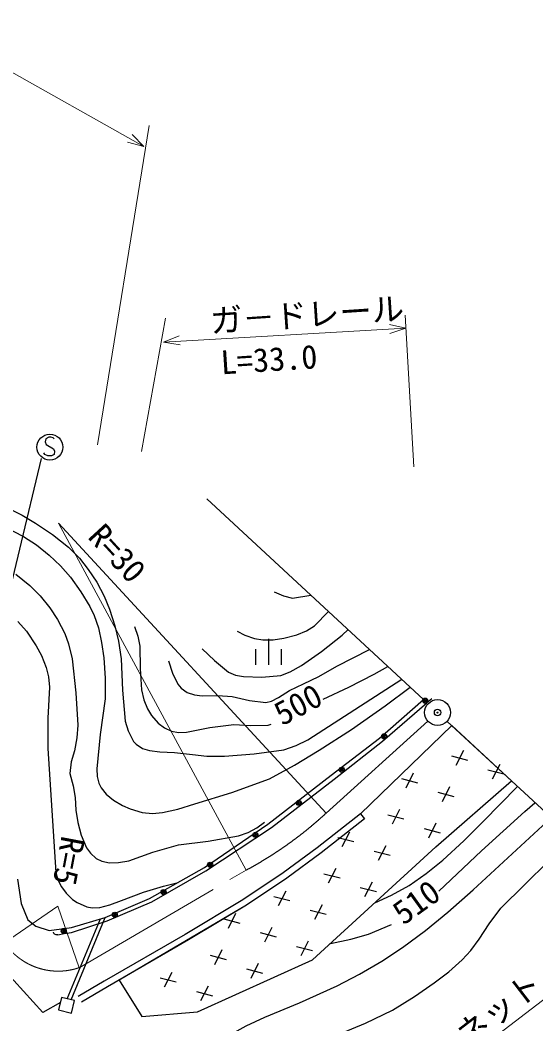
# Model space of a CAD drawing. Units: millimetres, scale not verified. Extents: x 40000 to 680000, y 20000 to 380000.
# Drawn here: x 426719 to 466565, y 239350 to 316928 of the extents above; entities that cross this region are included whole.
import ezdxf
from ezdxf.enums import TextEntityAlignment as Align

# ---------------------------------------------------------------- set-up
doc = ezdxf.new("R2010")
doc.units = ezdxf.units.MM
doc.header["$LTSCALE"] = 1000
doc.header["$PDMODE"] = 32
doc.header["$PDSIZE"] = 500
doc.linetypes.add('CHAIN', pattern=[18.5, 12, -1.5, 3.5, -1.5])
for name, color, linetype, lineweight in [('M-BGD', 7, 'Continuous', 25), ('M-BGD-EXST', 7, 'Continuous', 25), ('M-BMK', 2, 'CHAIN', 13), ('M-BMK-OTRS', 5, 'Continuous', 25), ('M-BMK-SRVR', 3, 'Continuous', 25), ('M-STR-HTXT', 7, 'Continuous', 13)]:
    doc.layers.add(name, color=color, linetype=linetype, lineweight=lineweight)
doc.layers.add('M-OTRS', color=6, linetype='Continuous')
doc.styles.add('ＭＳ ゴシック', font='')
doc.styles.get('ＭＳ ゴシック').set_extended_font_data('MS Gothic')

msp = doc.modelspace()

# ---------------------------------------------------------------- linework, layer by layer
at = {"layer": 'M-BGD'}
for p, q in [((445899, 269108), (445899, 267108)), ((444899, 268309), (444898, 267108)), ((446899, 268308), (446899, 267108)), ((454476, 261437), (457886, 264416)), ((454724, 261204), (458141, 264177)), ((458141, 264179), (458519, 264507)), ((460060, 262401), (453019, 255599)), ((464677, 258126), (460060, 262401)), ((450737, 258564), (454476, 261437)), ((450969, 258268), (454724, 261204)), ((460048, 260057), (461289, 259739)), ((460960, 260468), (460377, 259327)), ((463766, 259407), (463183, 258266)), ((445856, 254787), (450737, 258564)), ((457092, 258723), (456510, 257582)), ((462854, 258995), (464095, 258678)), ((446131, 254537), (450969, 258268)), ((456181, 258312), (457421, 257994)), ((458844, 253041), (464677, 258126)), ((459898, 257662), (459316, 256521)), ((458987, 257250), (460228, 256933)), ((453019, 255599), (449674, 252963)), ((453019, 255599), (453329, 255207)), ((455120, 255505), (456360, 255187)), ((456031, 255917), (455449, 254776)), ((440964, 251442), (445856, 254787)), ((441076, 251192), (446131, 254537)), ((453329, 255207), (449976, 252565)), ((453329, 255207), (449976, 252565)), ((458837, 254856), (458255, 253715)), ((451252, 253760), (452493, 253442)), ((452164, 254172), (451581, 253031)), ((457926, 254444), (459166, 254126)), ((449674, 252963), (447037, 251035)), ((449319, 244305), (458844, 253041)), ((454970, 253110), (454388, 251970)), ((449976, 252565), (447324, 250625)), ((449976, 252565), (447324, 250625)), ((454059, 252699), (455299, 252381)), ((436713, 249041), (440964, 251442)), ((451103, 251365), (450520, 250225)), ((436888, 248785), (441076, 251192)), ((447037, 251035), (443927, 248949)), ((447324, 250625), (444196, 248527)), ((447324, 250625), (444196, 248527)), ((450191, 250954), (451432, 250636)), ((426520, 250538), (426796, 248649)), ((452997, 249893), (454238, 249575)), ((453909, 250304), (453326, 249164)), ((433289, 247585), (436713, 249041)), ((446324, 249209), (447564, 248891)), ((447235, 249620), (446653, 248480)), ((426796, 248649), (427307, 247389)), ((433446, 247317), (436888, 248785)), ((444196, 248527), (434362, 242735)), ((443927, 248949), (439480, 246273)), ((444196, 248527), (439734, 245842)), ((450042, 248559), (449459, 247419)), ((430362, 241292), (432918, 247473)), ((430657, 241220), (433289, 247585)), ((430692, 246799), (433289, 247585)), ((443368, 247875), (442786, 246735)), ((449130, 248148), (450371, 247830)), ((427307, 247389), (427937, 246917)), ((427937, 246917), (428960, 246563)), ((428960, 246563), (430692, 246799)), ((430678, 246427), (433446, 247317)), ((442457, 247464), (443697, 247146)), ((446174, 246814), (445592, 245674)), ((429298, 246412), (429293, 246441)), ((429317, 246364), (429298, 246412)), ((429356, 246310), (429317, 246364)), ((429393, 246276), (429356, 246310)), ((429437, 246253), (429393, 246276)), ((429502, 246234), (429437, 246253)), ((429553, 246233), (429502, 246234)), ((429631, 246247), (429553, 246233)), ((429631, 246247), (430124, 246332)), ((430124, 246331), (430678, 246427)), ((439480, 246273), (433222, 242653)), ((445263, 246403), (446503, 246085)), ((439734, 245842), (433476, 242222)), ((448069, 245342), (449310, 245024)), ((448980, 245753), (448398, 244612)), ((441395, 244658), (442636, 244340)), ((442307, 245069), (441724, 243929)), ((440424, 240291), (449319, 244305)), ((444202, 243597), (445442, 243279)), ((445113, 244008), (444531, 242867)), ((428469, 240231), (425488, 243542)), ((437528, 242913), (438769, 242595)), ((438440, 243324), (437857, 242183)), ((433222, 242653), (431215, 241472)), ((433476, 242222), (431468, 241041)), ((434362, 242735), (436134, 239937)), ((441246, 242263), (440663, 241122)), ((429927, 241399), (429689, 240428)), ((430932, 241152), (429927, 241399)), ((440334, 241852), (441575, 241534)), ((429832, 241010), (428469, 240231)), ((430694, 240181), (430932, 241152)), ((429689, 240428), (430694, 240181)), ((436134, 239937), (440424, 240291))]:
    msp.add_line(p, q, dxfattribs=at)
for points in [[(425943, 279142), (426889, 278675), (427911, 278045), (429221, 277167), (430460, 276196), (431298, 275338), (431985, 274481), (432647, 273477), (433211, 272416), (433629, 271412), (434041, 270113), (434315, 268940), (434526, 267555), (434618, 265139), (434834, 262753), (435080, 261991), (435490, 261188), (435683, 260965), (436187, 260641), (436705, 260476), (437504, 260379), (438638, 260331), (440027, 260161), (441144, 260055), (442521, 260048), (444788, 260233), (447100, 260526), (448043, 260865), (448952, 261302), (456197, 265981)], [(425551, 277762), (426972, 277018), (427979, 276364), (428975, 275584), (429848, 274758), (430607, 273888), (431418, 272746), (432108, 271603), (432442, 270912), (432766, 269966), (433020, 268825), (433177, 267635), (433285, 266069), (433285, 264468), (432909, 261722), (432657, 259073), (432677, 258465), (432797, 257945), (432975, 257590), (433356, 257117), (433935, 256638), (434625, 256232), (435212, 255963), (436146, 255686), (436946, 255621), (437724, 255682), (438895, 255946), (440209, 256355), (443067, 257247), (445994, 258287), (447927, 259340), (449825, 260498), (452314, 262116), (454925, 263944), (456863, 265363)], [(426393, 274112), (427479, 273228), (428258, 272431), (429010, 271494), (429618, 270595), (430177, 269535), (430461, 268735), (430731, 267562), (431014, 264926), (431172, 262451), (431111, 261456), (430923, 260466), (430661, 259614), (430550, 258715), (430830, 257756), (430984, 256861), (431028, 255858), (431169, 254910), (431441, 253944), (431855, 252962), (432148, 252542), (432602, 252141), (433037, 251920), (433625, 251797), (434328, 251813), (435115, 251962), (436961, 252614), (438952, 253188), (441239, 253474), (443597, 253878), (444349, 254154), (444999, 254513), (445586, 254939)], [(446342, 272732), (447079, 272425), (447759, 272248), (449172, 272493)], [(443500, 269712), (444077, 269401), (444832, 269129), (445475, 269028), (446276, 269044), (447089, 269162), (448105, 269431), (448850, 269741), (449450, 270112), (450551, 271215)], [(426552, 270453), (427204, 269691), (427971, 268582), (428375, 267831), (428739, 266893), (428908, 266175), (428979, 265383), (428863, 262978), (428869, 260647), (429470, 251055), (429642, 250490), (429912, 249953), (430266, 249460), (430763, 248976), (431127, 248723), (431870, 248400), (432281, 248323), (432873, 248344), (433654, 248542), (434559, 248886), (436248, 249520), (437786, 249996), (438922, 250289)], [(435551, 270068), (435815, 269308), (435977, 268539), (435993, 266826), (436110, 265165), (436288, 264384), (436555, 263706), (436864, 263189), (437386, 262599), (437877, 262232), (438424, 261982), (438962, 261881), (439563, 261892), (441378, 262249), (443229, 262493), (444548, 262416), (445883, 262445), (446102, 262503)], [(440791, 268336), (441732, 267423), (442805, 266537), (443365, 266306), (443981, 266193), (445388, 266147), (446859, 266265), (447585, 266559), (448457, 267054), (450014, 268140), (451604, 269397), (452049, 269826)], [(438171, 267404), (438480, 266455), (438896, 265611), (439149, 265302), (439617, 264969), (440194, 264774), (440794, 264707), (441993, 264743), (443095, 264644), (444439, 264347), (445697, 264198), (446139, 264303), (446675, 264571), (447540, 265108), (448620, 265639), (449803, 266210), (451191, 267009), (453711, 268285)], [(450138, 264457), (452121, 265365), (454062, 266372), (455135, 266966)], [(454123, 248712), (455401, 249289), (456774, 250044), (458083, 250968), (459365, 252010), (460994, 253489), (462495, 254991), (465135, 257702)], [(459072, 249609), (462351, 252731), (465697, 255769), (466492, 256446)], [(426743, 229303), (427934, 230372), (429246, 231408), (430257, 232056), (431222, 232546), (433447, 233453), (435747, 234513), (439313, 236434), (442790, 238423), (444192, 239194), (445615, 239861), (448300, 240974), (451213, 242299), (452945, 243196), (454672, 244207), (456267, 245255), (458041, 246558), (459772, 247976), (461709, 249711), (467745, 255285)], [(430042, 228194), (431656, 228996), (433174, 229641), (436017, 230604), (438925, 231698), (441115, 232628), (443462, 233747), (445389, 234871), (447455, 236200), (449221, 237330), (451300, 238531), (453399, 239400), (455489, 240401), (457188, 241464), (458697, 242521), (459828, 243372), (460877, 244303), (461548, 245037), (462185, 245913), (462943, 247093), (463850, 248297), (469391, 253761)], [(450692, 245564), (452261, 245889), (453638, 246274), (455412, 247025)]]:
    msp.add_lwpolyline(points, dxfattribs=at)
for centre, major_axis in [((458010, 264328), (0, 200)), ((458010, 264328), (0, 120)), ((458010, 264328), (0, 40)), ((454850, 261579), (0, 200)), ((454850, 261579), (0, 120)), ((454850, 261579), (0, 40)), ((451570, 258991), (0, 200)), ((451570, 258991), (0, 120)), ((451570, 258991), (0, 40)), ((448258, 256430), (0, 200)), ((448258, 256430), (0, 120)), ((448258, 256430), (0, 40)), ((444896, 253960), (0, 200)), ((444896, 253960), (0, 120)), ((444896, 253960), (0, 40)), ((441403, 251648), (0, 200)), ((441403, 251648), (0, 120)), ((441403, 251648), (0, 40)), ((437799, 249540), (0, 200)), ((437799, 249540), (0, 120)), ((437799, 249540), (0, 40)), ((434029, 247783), (0, 200)), ((434029, 247783), (0, 120)), ((434029, 247783), (0, 40)), ((430090, 246528), (0, 200)), ((430090, 246528), (0, 120)), ((430090, 246528), (0, 40))]:
    msp.add_ellipse(centre, major_axis=major_axis, ratio=0.999996, dxfattribs=at)
at = {"layer": 'M-BGD-EXST'}
for p, q in [((428702, 284566), (428662, 284326)), ((428662, 284326), (428742, 284126)), ((428942, 284686), (428702, 284566)), ((428742, 284126), (429302, 283806)), ((429102, 284686), (428942, 284686)), ((429262, 284646), (429102, 284686)), ((429342, 284566), (429262, 284646)), ((428622, 283366), (428542, 283486)), ((428862, 283246), (428622, 283366)), ((429142, 283246), (428862, 283246)), ((429342, 283366), (429142, 283246)), ((429302, 283806), (429382, 283606)), ((429382, 283606), (429342, 283366)), ((428357, 283039), (423811, 264307))]:
    msp.add_line(p, q, dxfattribs=at)
msp.add_ellipse((429022, 283926), major_axis=(0, 1000), ratio=0.999996, dxfattribs=at)
at = {"layer": 'M-BMK'}
for p, q in [((450353, 255635), (458226, 262742)), ((431276, 243696), (444193, 251240))]:
    msp.add_line(p, q, dxfattribs=at)
for centre, major_axis, start_param, end_param in [((429986, 277664), (-20372, -22024), 1.239772, 1.492682), ((429660, 248428), (-3395, -3671), 6.055932, 7.358844)]:
    msp.add_ellipse(centre, major_axis=major_axis, ratio=0.999996, start_param=start_param, end_param=end_param, dxfattribs=at)
at = {"layer": 'M-BMK-OTRS'}
for p, q in [((441141, 279937), (457886, 264416)), ((459702, 262733), (478708, 245135))]:
    msp.add_line(p, q, dxfattribs=at)
at = {"layer": 'M-BMK-SRVR'}
for major_axis in [(0, 1000), (0, 40)]:
    msp.add_ellipse((458968, 263412), major_axis=major_axis, ratio=0.999996, dxfattribs=at)
at = {"layer": 'M-OTRS'}
msp.add_point((458968, 263412), dxfattribs=at)
at = {"layer": 'M-STR-HTXT'}
for p, q in [((375995, 340955), (436282, 307166)), ((436692, 308783), (432707, 284094)), ((435377, 308097), (436282, 307166)), ((436282, 307166), (435025, 307491)), ((456452, 294117), (457128, 282407)), ((436102, 283586), (437945, 293881)), ((455242, 293396), (456510, 293119)), ((437795, 292038), (456510, 293119)), ((437795, 292038), (439002, 292515)), ((456510, 293119), (455282, 292697)), ((439075, 291819), (437795, 292038)), ((444193, 251240), (429698, 278051)), ((429698, 278051), (450353, 255635)), ((425525, 245616), (429631, 248441)), ((429631, 248441), (431276, 243696)), ((447202, 225956), (472900, 245623))]:
    msp.add_line(p, q, dxfattribs=at)

# ---------------------------------------------------------------- texts
at = {"layer": 'M-BGD', "style": 'ＭＳ ゴシック'}
for s, rotation, p in [('500', 28.096, (447223, 261867)), ('510', 35.696, (456651, 246482))]:
    msp.add_text(s, height=1833, rotation=rotation, dxfattribs=at).set_placement(p, align=Align.BOTTOM_LEFT)
at = {"layer": 'M-STR-HTXT', "style": 'ＭＳ ゴシック'}
for s, rotation, p in [('ガ－ドレール', 3.796, (441498, 292208)), ('L=33.0', 3.696, (442306, 288996)), ('R=30', 312.596, (431461, 276571)), ('R=5', 259.295, (429399, 254065)), ('ロックネット', 37.496, (455649, 232478))]:
    msp.add_text(s, height=1833, rotation=rotation, dxfattribs=at).set_placement(p, align=Align.BOTTOM_LEFT)

doc.saveas('drawing.dxf')
